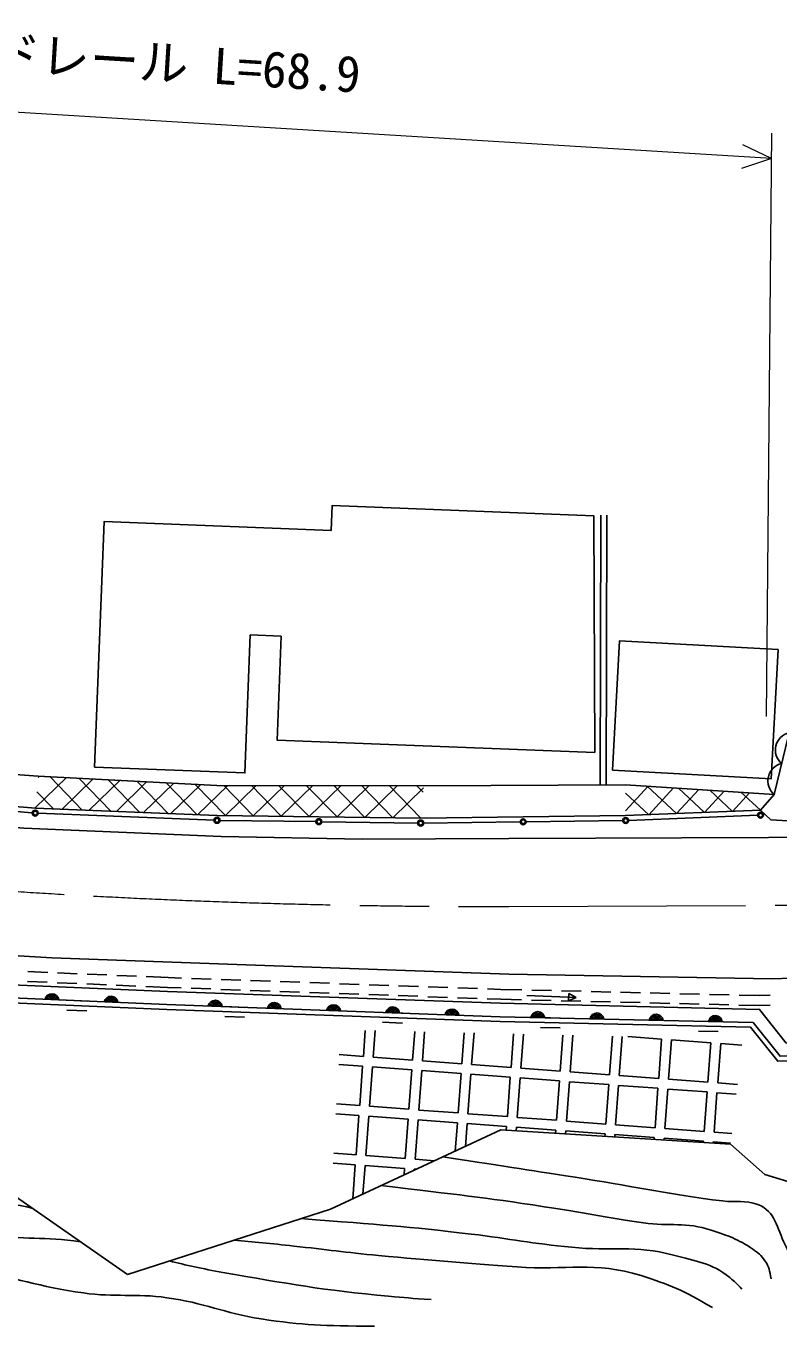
# Model space of a CAD drawing. Units: millimetres, scale not verified. Extents: x 40000 to 680000, y 20000 to 380000.
# Drawn here: x 487714 to 525856, y 243241 to 309097 of the extents above; entities that cross this region are included whole.
import ezdxf
from ezdxf.enums import TextEntityAlignment as Align

# ---------------------------------------------------------------- set-up
doc = ezdxf.new("R2010")
doc.units = ezdxf.units.MM
doc.header["$LTSCALE"] = 1000
doc.linetypes.add('CHAIN', pattern=[18.5, 12, -1.5, 3.5, -1.5])
for name, color, linetype, lineweight in [('M-BGD', 7, 'Continuous', 25), ('M-BMK', 2, 'CHAIN', 13), ('M-BMK-OTRS', 5, 'Continuous', 25), ('M-STR-HTXT', 7, 'Continuous', 13)]:
    doc.layers.add(name, color=color, linetype=linetype, lineweight=lineweight)
doc.styles.add('ＭＳ ゴシック', font='')
doc.styles.get('ＭＳ ゴシック').set_extended_font_data('MS Gothic')

msp = doc.modelspace()

# ---------------------------------------------------------------- linework, layer by layer
at = {"layer": 'M-BGD'}
for p, q in [((516797, 270678), (516829, 284342)), ((517097, 270677), (517129, 284342)), ((527877, 279574), (525617, 270198)), ((489741, 271043), (488201, 269542)), ((488380, 271113), (488325, 271059)), ((490561, 269410), (488930, 271085)), ((491102, 270972), (489540, 269451)), ((492013, 269352), (490400, 271009)), ((492463, 270902), (490917, 269396)), ((493466, 269294), (491870, 270933)), ((493824, 270832), (492294, 269341)), ((494918, 269236), (493340, 270857)), ((495185, 270761), (493670, 269286)), ((496371, 269178), (494810, 270781)), ((496546, 270691), (495047, 269231)), ((497812, 269132), (496279, 270705)), ((507851, 270630), (518086, 270685)), ((518086, 270685), (525617, 270198)), ((489108, 269468), (488266, 270333)), ((497935, 270647), (496424, 269176)), ((499226, 269113), (497731, 270648)), ((499365, 270645), (497812, 269132)), ((500640, 269094), (499129, 270645)), ((500796, 270642), (499226, 269113)), ((502054, 269076), (500528, 270643)), ((502227, 270640), (500640, 269094)), ((503468, 269057), (501926, 270640)), ((503657, 270637), (502054, 269076)), ((504882, 269038), (503324, 270638)), ((505088, 270635), (503468, 269057)), ((506296, 269020), (504722, 270635)), ((506519, 270632), (504882, 269038)), ((507710, 269001), (506121, 270633)), ((507842, 270525), (506296, 269020)), ((507824, 270317), (507519, 270631)), ((519224, 270611), (518082, 269374)), ((519259, 269175), (518085, 270260)), ((520672, 269231), (519175, 270615)), ((520509, 270528), (519259, 269175)), ((521794, 270445), (520672, 269231)), ((522085, 269287), (520759, 270512)), ((523078, 270362), (522085, 269287)), ((523498, 269343), (522344, 270410)), ((524363, 270279), (523498, 269343)), ((524911, 269399), (523928, 270307)), ((525617, 270198), (524911, 269399)), ((525573, 270149), (525513, 270205)), ((488033, 269267), (482564, 269713)), ((524911, 269399), (518081, 269129)), ((524911, 269399), (525443, 268921)), ((497240, 268893), (488332, 269249)), ((502399, 268821), (497540, 268885)), ((507557, 268753), (502699, 268817)), ((512749, 268813), (507857, 268753)), ((517941, 268877), (513049, 268817)), ((524771, 269143), (518241, 268885)), ((525443, 268921), (526587, 268850)), ((487814, 261233), (488813, 261190)), ((489312, 261168), (490312, 261126)), ((490811, 261104), (491810, 261061)), ((492310, 261040), (493309, 260997)), ((493808, 260976), (494907, 260929)), ((494907, 260929), (495595, 260904)), ((496095, 260886), (497094, 260851)), ((497594, 260833), (498593, 260798)), ((487791, 260733), (488790, 260690)), ((489289, 260669), (490288, 260626)), ((490788, 260605), (491787, 260562)), ((492286, 260540), (493285, 260498)), ((493785, 260476), (494887, 260429)), ((494887, 260429), (495578, 260404)), ((496077, 260387), (497077, 260351)), ((497576, 260333), (498576, 260298)), ((499076, 260280), (500075, 260245)), ((499093, 260780), (500092, 260745)), ((500575, 260227), (501574, 260192)), ((500592, 260727), (501591, 260691)), ((502074, 260174), (503073, 260138)), ((502091, 260674), (503090, 260638)), ((503590, 260620), (504589, 260585)), ((505089, 260567), (506088, 260532)), ((506588, 260514), (507587, 260478)), ((508087, 260461), (509086, 260425)), ((509586, 260408), (510586, 260372)), ((511085, 260354), (511773, 260330)), ((511773, 260330), (512835, 260304)), ((513335, 260292), (514334, 260268)), ((514834, 260256), (515834, 260232)), ((516334, 260220), (517333, 260196)), ((517833, 260184), (518833, 260160)), ((519333, 260148), (520333, 260124)), ((490810, 259736), (489811, 259778)), ((503573, 260121), (504572, 260085)), ((505072, 260067), (506071, 260032)), ((506571, 260014), (507570, 259979)), ((508070, 259961), (509069, 259926)), ((509569, 259908), (510568, 259872)), ((511068, 259855), (511758, 259830)), ((511758, 259830), (512821, 259804)), ((513077, 260014), (515575, 259923)), ((513321, 259792), (514321, 259768)), ((514821, 259756), (515820, 259732)), ((515193, 259749), (515207, 260124)), ((515575, 259923), (515193, 259749)), ((515207, 260124), (515575, 259923)), ((516320, 259720), (517320, 259696)), ((517820, 259684), (518820, 259660)), ((519319, 259648), (520319, 259624)), ((520819, 259612), (521819, 259588)), ((520832, 260111), (521832, 260087)), ((522319, 259575), (523318, 259551)), ((522332, 260075), (523332, 260051)), ((523818, 259539), (524881, 259514)), ((523832, 260039), (524893, 260014)), ((524881, 259514), (525405, 259533)), ((524893, 260014), (525401, 260033)), ((490790, 259237), (489790, 259279)), ((498785, 258922), (497785, 258959)), ((498803, 259422), (497804, 259459)), ((506798, 259128), (505798, 259165)), ((514790, 258879), (513790, 258901)), ((504803, 256941), (504901, 258256)), ((505402, 258244), (505302, 256904)), ((506779, 258628), (505780, 258665)), ((507296, 256754), (507404, 258197)), ((507904, 258185), (507795, 256717)), ((514779, 258379), (513779, 258401)), ((522777, 258201), (521777, 258223)), ((522788, 258701), (521788, 258723)), ((509789, 256568), (509906, 258139)), ((510407, 258127), (510288, 256531)), ((512282, 256382), (512409, 258080)), ((512910, 258068), (512781, 256344)), ((514775, 256195), (514912, 258021)), ((515412, 258010), (515274, 256158)), ((517268, 256009), (517414, 257963)), ((517915, 257951), (517767, 255971)), ((519910, 257817), (518200, 257945)), ((519761, 255822), (519910, 257817)), ((520409, 257779), (520260, 255785)), ((522403, 257630), (520409, 257779)), ((522254, 255636), (522403, 257630)), ((522902, 257593), (522753, 255598)), ((523980, 257512), (522902, 257593)), ((503581, 257032), (504803, 256941)), ((505302, 256904), (507296, 256754)), ((504766, 256442), (503553, 256533)), ((504616, 254448), (504766, 256442)), ((505264, 256405), (505115, 254411)), ((507259, 256256), (505264, 256405)), ((507109, 254261), (507259, 256256)), ((507757, 256219), (507608, 254224)), ((509752, 256069), (507757, 256219)), ((507795, 256717), (509789, 256568)), ((510288, 256531), (512282, 256382)), ((512781, 256344), (514775, 256195)), ((509603, 254075), (509752, 256069)), ((510250, 256032), (510101, 254038)), ((512245, 255883), (510250, 256032)), ((512096, 253888), (512245, 255883)), ((512743, 255846), (512594, 253851)), ((514738, 255696), (512743, 255846)), ((514589, 253702), (514738, 255696)), ((515236, 255659), (515087, 253665)), ((517231, 255510), (515236, 255659)), ((515274, 256158), (517268, 256009)), ((517767, 255971), (519761, 255822)), ((520260, 255785), (522254, 255636)), ((522753, 255598), (523749, 255524)), ((517082, 253516), (517231, 255510)), ((517729, 255473), (517580, 253478)), ((519724, 255324), (517729, 255473)), ((519575, 253329), (519724, 255324)), ((520222, 255286), (520073, 253292)), ((522217, 255137), (520222, 255286)), ((522068, 253143), (522217, 255137)), ((522715, 255100), (522566, 253105)), ((523691, 255027), (522715, 255100)), ((503442, 254536), (504616, 254448)), ((505115, 254411), (507109, 254261)), ((507608, 254224), (509603, 254075)), ((504579, 253949), (503414, 254036)), ((504430, 251955), (504579, 253949)), ((505078, 253912), (504929, 251917)), ((507072, 253763), (505078, 253912)), ((506923, 251768), (507072, 253763)), ((507571, 253725), (507422, 251731)), ((509565, 253576), (507571, 253725)), ((509458, 252143), (509565, 253576)), ((510101, 254038), (512096, 253888)), ((512594, 253851), (514589, 253702)), ((515087, 253665), (517082, 253516)), ((510064, 253539), (509978, 252384)), ((512058, 253390), (510064, 253539)), ((512044, 253202), (512058, 253390)), ((512557, 253353), (512543, 253170)), ((514551, 253203), (512557, 253353)), ((514539, 253045), (514551, 253203)), ((515050, 253166), (515039, 253014)), ((517044, 253017), (515050, 253166)), ((517035, 252888), (517044, 253017)), ((517543, 252980), (517534, 252857)), ((519537, 252831), (517543, 252980)), ((517580, 253478), (519575, 253329)), ((520073, 253292), (522068, 253143)), ((522566, 253105), (523459, 253039)), ((492857, 245896), (483474, 252414)), ((519530, 252731), (519537, 252831)), ((520036, 252793), (520029, 252700)), ((522030, 252644), (520036, 252793)), ((522025, 252574), (522030, 252644)), ((522529, 252607), (522524, 252543)), ((523402, 252542), (522529, 252607)), ((503302, 252039), (504430, 251955)), ((504929, 251917), (506923, 251768)), ((507422, 251731), (508412, 251657)), ((504393, 251456), (503274, 251540)), ((504264, 249730), (504393, 251456)), ((504891, 251419), (504783, 249971)), ((506886, 251270), (504891, 251419)), ((506861, 250936), (506886, 251270)), ((507384, 251232), (507380, 251178)), ((507482, 251225), (507384, 251232))]:
    msp.add_line(p, q, dxfattribs=at)
for points in [[(516474, 284308), (516525, 272327), (500428, 272951), (500631, 278210), (499076, 278271), (498805, 271287), (491190, 271582), (491672, 284010), (503172, 283565), (503221, 284822)], [(517417, 271428), (525452, 270987), (525811, 277532), (517776, 277972)]]:
    msp.add_lwpolyline(points, close=True, dxfattribs=at)
for points in [[(529862, 257018), (529448, 257019), (525914, 256944), (524539, 258662), (511734, 258947), (494852, 259567), (486198, 259930), (479812, 260336), (473209, 260934), (469838, 261364), (460080, 263147), (453906, 264733), (446418, 266971), (436952, 270145), (427871, 273350), (426029, 274759)], [(426029, 274759), (437195, 270765), (446611, 267611), (454082, 265380), (460191, 263809), (469949, 262033), (473283, 261599), (479860, 261015), (486178, 260602), (494879, 260229), (511753, 259630), (524876, 259314), (526225, 257611), (526576, 257631), (528318, 257193), (529860, 257284), (529862, 257018)], [(529453, 256770), (525796, 256691), (524417, 258414), (511726, 258697), (494842, 259317), (486185, 259680), (479792, 260087), (473182, 260685), (469799, 261117), (460026, 262903), (453839, 264492), (446342, 266732), (436871, 269909), (427788, 273114)], [(507851, 270630), (497375, 270648), (488330, 271116), (476738, 271973), (465848, 273125)], [(518081, 269129), (507710, 269001), (497397, 269137), (488198, 269505), (476673, 270444), (465655, 271897)], [(511774, 253219), (503144, 249210), (492857, 245896)], [(528796, 249842), (525136, 250956), (523395, 252488), (511774, 253219)]]:
    msp.add_lwpolyline(points, dxfattribs=at)
for centre, radius in [((488182, 269255), 150), ((488182, 269255), 120), ((488182, 269255), 100), ((497390, 268887), 150), ((497390, 268887), 120), ((497390, 268887), 100), ((502549, 268819), 150), ((502549, 268819), 120), ((502549, 268819), 100), ((507707, 268751), 150), ((507707, 268751), 120), ((507707, 268751), 100), ((512899, 268815), 150), ((512899, 268815), 120), ((512899, 268815), 100), ((518091, 268879), 150), ((518091, 268879), 120), ((518091, 268879), 100), ((524921, 269149), 150), ((524921, 269149), 120), ((524921, 269149), 100)]:
    msp.add_circle(centre, radius, dxfattribs=at)
for centre, radius, start, end in [((526567, 272449), 896, 102.6766, 230.22095), ((526190, 270887), 896, 102.6766, 230.22095), ((489024, 259757), 354, 6.39736, 168.80254), ((489024, 259757), 283, 8.6214, 166.5785), ((489024, 259757), 212, 12.36772, 162.83217), ((489024, 259757), 142, 20.07945, 155.12044), ((489024, 259757), 100, 30.39712, 144.80278), ((492021, 259632), 354, 6.39736, 168.80254), ((492021, 259632), 283, 8.6214, 166.5785), ((492021, 259632), 212, 12.36772, 162.83217), ((492021, 259632), 142, 20.07945, 155.12044), ((492021, 259632), 100, 30.39712, 144.80278), ((497295, 259423), 354, 6.6925, 169.09768), ((497295, 259423), 283, 8.91654, 166.87364), ((497295, 259423), 212, 12.66286, 163.12731), ((497295, 259423), 142, 20.37459, 155.41558), ((497295, 259423), 100, 30.69226, 145.09792), ((500293, 259313), 354, 6.6925, 169.09768), ((500293, 259313), 283, 8.91654, 166.87364), ((500293, 259313), 212, 12.66286, 163.12731), ((503291, 259203), 354, 6.6925, 169.09768), ((503291, 259203), 283, 8.91654, 166.87364), ((500293, 259313), 142, 20.37459, 155.41558), ((500293, 259313), 100, 30.69226, 145.09792), ((503291, 259203), 212, 12.66286, 163.12731), ((503291, 259203), 142, 20.37459, 155.41558), ((503291, 259203), 100, 30.69226, 145.09792), ((506289, 259093), 354, 6.6925, 169.09768), ((506289, 259093), 283, 8.91654, 166.87364), ((506289, 259093), 212, 12.66286, 163.12731), ((506289, 259093), 142, 20.37459, 155.41558), ((506289, 259093), 100, 30.69226, 145.09792), ((509287, 258982), 354, 6.6925, 169.09768), ((509287, 258982), 283, 8.91654, 166.87364), ((509287, 258982), 212, 12.66286, 163.12731), ((509287, 258982), 142, 20.37459, 155.41558), ((509287, 258982), 100, 30.69226, 145.09792), ((513637, 258850), 354, 7.5224, 169.92757), ((513637, 258850), 283, 9.74643, 167.70354), ((513637, 258850), 212, 13.49276, 163.95721), ((513637, 258850), 142, 21.20449, 156.24548), ((513637, 258850), 100, 31.52215, 145.92782), ((516636, 258783), 354, 7.5224, 169.92757), ((516636, 258783), 283, 9.74643, 167.70354), ((516636, 258783), 212, 13.49276, 163.95721), ((516636, 258783), 142, 21.20449, 156.24548), ((516636, 258783), 100, 31.52215, 145.92782), ((519635, 258717), 354, 7.5224, 169.92757), ((519635, 258717), 283, 9.74643, 167.70354), ((519635, 258717), 212, 13.49276, 163.95721), ((519635, 258717), 142, 21.20449, 156.24548), ((519635, 258717), 100, 31.52215, 145.92782), ((522634, 258650), 354, 7.5224, 169.92757), ((522634, 258650), 283, 9.74643, 167.70354), ((522634, 258650), 212, 13.49276, 163.95721), ((522634, 258650), 142, 21.20449, 156.24548), ((522634, 258650), 100, 31.52215, 145.92782)]:
    msp.add_arc(centre, radius, start, end, dxfattribs=at)
for points, knots in [([(488013, 249261), (487340, 249406), (486620, 249548), (485791, 249680), (482203, 250252), (480166, 250385), (476565, 250869), (473781, 251244), (472240, 251612), (469442, 251872), (466822, 252114), (465330, 251831), (462710, 252071), (460547, 252269), (459388, 252816), (457220, 252963), (454343, 253158), (452689, 252510), (449837, 252937), (447584, 253274), (446510, 254207), (444312, 254805), (442174, 255386), (440941, 255579), (438758, 255959), (435997, 256441), (435034, 256516), (431639, 256856)], [0, 0, 0, 0, 1, 1, 1, 2, 2, 2, 3, 3, 3, 4, 4, 4, 5, 5, 5, 6, 6, 6, 7, 7, 7, 8, 8, 8, 9, 9, 9, 9]), ([(442338, 252470), (444105, 252154), (444549, 252075), (445967, 251825), (448209, 251430), (449449, 251103), (451708, 250829), (456458, 250253), (459157, 250337), (463930, 249995), (467104, 249767), (468880, 249616), (472053, 249368), (475586, 249093), (477579, 249072), (481098, 248649), (482940, 248427), (483943, 248097), (485786, 247880), (487605, 247665), (488651, 247820), (490464, 247559)], [0, 0, 0, 0, 1, 1, 1, 2, 2, 2, 3, 3, 3, 4, 4, 4, 5, 5, 5, 6, 6, 6, 7, 7, 7, 7]), ([(508841, 251856), (512345, 251318), (513228, 251183), (516037, 250738), (518754, 250308), (520261, 249970), (522989, 249620), (523689, 249530), (524129, 249694), (524786, 249438), (525682, 249090), (525742, 248264), (526166, 247401), (526442, 246839), (526538, 246612), (526766, 245915)], [0, 0, 0, 0, 1, 1, 1, 2, 2, 2, 3, 3, 3, 4, 4, 4, 5, 5, 5, 5]), ([(505705, 250399), (509698, 249924), (510750, 249817), (513968, 249329), (515932, 249031), (517022, 248793), (518989, 248514), (520324, 248324), (521142, 248568), (522422, 248142), (523278, 247857), (523781, 247696), (524522, 247183), (524798, 246993), (524959, 246873), (525146, 246595), (525356, 246284), (525382, 246086), (525452, 245685)], [0, 0, 0, 0, 1, 1, 1, 2, 2, 2, 3, 3, 3, 4, 4, 4, 5, 5, 5, 6, 6, 6, 6]), ([(501654, 248730), (505803, 248403), (506909, 248340), (510263, 247942), (512254, 247705), (513358, 247465), (515354, 247273), (517364, 247079), (518560, 247407), (520507, 246876), (521664, 246561), (522433, 246501), (523359, 245739), (523613, 245530), (523735, 245444), (523972, 245162)], [0, 0, 0, 0, 1, 1, 1, 2, 2, 2, 3, 3, 3, 4, 4, 4, 5, 5, 5, 5]), ([(522480, 244228), (520978, 245108), (520343, 245379), (518868, 245841), (516523, 246576), (515042, 246094), (512591, 246281), (509848, 246490), (508311, 246602), (505572, 246860), (503892, 247018), (502955, 247155), (501277, 247340), (500142, 247465), (499184, 247556), (498276, 247642)], [0, 0, 0, 0, 1, 1, 1, 2, 2, 2, 3, 3, 3, 4, 4, 4, 5, 5, 5, 5]), ([(473983, 247018), (479139, 246799), (480703, 246842), (484934, 246127), (487170, 245750), (488374, 245274), (490620, 244962), (492261, 244735), (493214, 244948), (494855, 244724), (496745, 244467), (497734, 243945), (499618, 243653), (501842, 243307), (502689, 243317), (505366, 243274)], [0, 0, 0, 0, 1, 1, 1, 2, 2, 2, 3, 3, 3, 4, 4, 4, 5, 5, 5, 5]), ([(494990, 246583), (495800, 246382), (496657, 246182), (497688, 246003), (500951, 245434), (502783, 245098), (506081, 244801), (506926, 244725), (507209, 244690), (508245, 244628)], [0, 0, 0, 0, 1, 1, 1, 2, 2, 2, 3, 3, 3, 3])]:
    msp.add_open_spline(points, degree=3, knots=knots, dxfattribs=at)
at = {"layer": 'M-BMK'}
msp.add_line((512166, 264530), (532331, 264616), dxfattribs=at)
msp.add_arc((511035, 638810), 374282, 264.12061, 270.17312, dxfattribs=at)
at = {"layer": 'M-BMK-OTRS'}
for points in [[(391118, 292657), (394140, 291847), (399135, 290279), (414633, 285119), (428699, 280696), (443434, 276164), (451430, 273772), (456834, 272289), (463788, 270952), (469616, 270122), (476609, 269403), (487612, 268493), (497600, 268071), (504744, 267938), (512164, 267961), (525327, 268023), (537282, 268195), (541586, 268346), (546433, 268987), (551771, 270060), (557142, 271516), (557425, 271613)], [(558657, 265877), (558095, 265695), (552375, 264082), (547022, 262930), (539027, 261782), (532238, 261107), (525517, 260870), (512169, 261099), (498874, 261570), (489025, 261928), (480298, 262453), (472421, 263217), (463817, 264553), (457293, 266040), (450395, 267981), (441673, 270803), (425884, 276368), (409527, 282169), (401653, 284972), (395672, 286973), (390082, 288383)]]:
    msp.add_lwpolyline(points, dxfattribs=at)
at = {"layer": 'M-STR-HTXT'}
for p, q in [((525482, 302395), (460952, 306338)), ((525226, 274140), (525493, 303674)), ((525482, 302395), (524021, 303086)), ((525482, 302395), (523948, 301888))]:
    msp.add_line(p, q, dxfattribs=at)
for centre, radius, start, end in [((501055, 543406), 304734, 251.121, 281.75305), ((498619, 537664), 308927, 247.66895, 282.42352)]:
    msp.add_arc(centre, radius, start, end, dxfattribs=at)

# ---------------------------------------------------------------- texts
at = {"layer": 'M-STR-HTXT', "style": 'ＭＳ ゴシック'}
msp.add_text('ガードレール L=68.9', height=1833, rotation=356.503, dxfattribs=at).set_placement((492725, 305900), align=Align.BOTTOM_CENTER)

doc.saveas('drawing.dxf')
